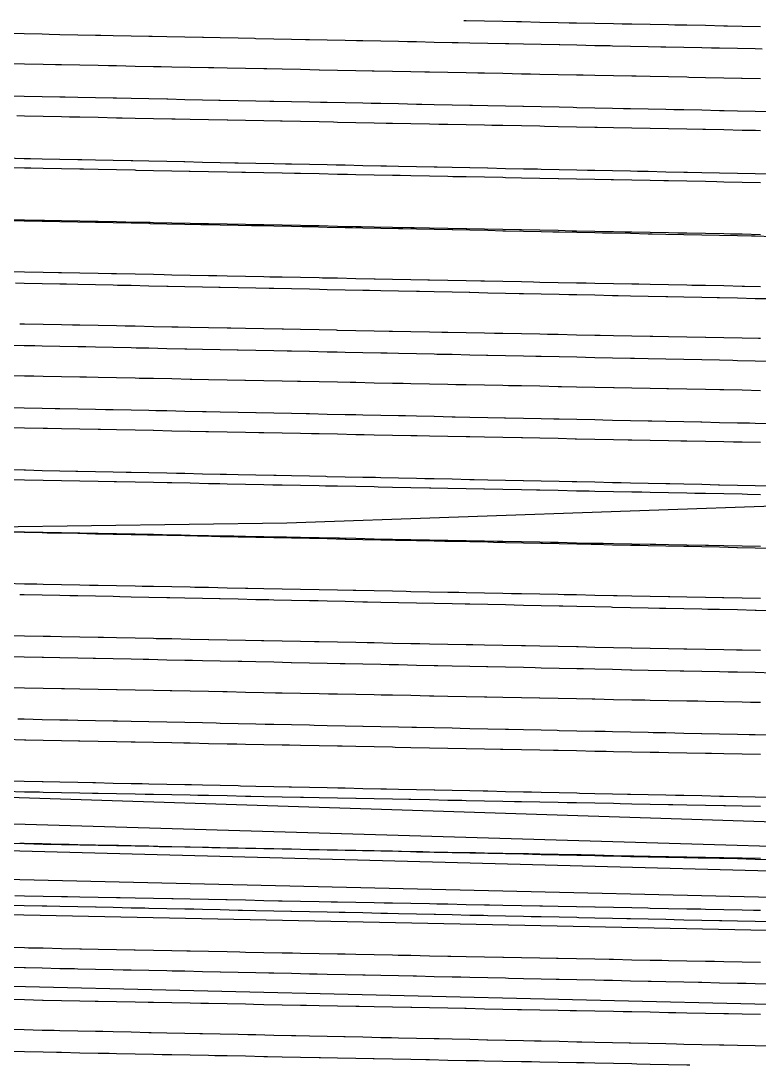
# Model space of a CAD drawing. Header units: metres. Extents: x 0 to 7092, y 40 to 458.
# Drawn here: x 4178.3 to 4265.3, y 40 to 163 of the extents above; entities that cross this region are included whole.
import ezdxf

# ---------------------------------------------------------------- set-up
doc = ezdxf.new("R2010")
doc.units = ezdxf.units.M

msp = doc.modelspace()

# ---------------------------------------------------------------- linework, layer by layer
at = {"color": 1}
msp.add_lwpolyline([(4067.39, 106.82), (4140.58, 102.92), (4140.58, 102.92), (4140.58, 102.92), (4140.58, 102.92), (4140.58, 102.92), (4140.58, 102.92), (4140.58, 102.92), (4140.58, 102.92), (4140.58, 102.92), (4209.67, 103.89), (4209.67, 103.89), (4209.67, 103.89), (4209.67, 103.89), (4209.67, 103.89), (4270.36, 105.98)], dxfattribs=at)
at = {"layer": 'Contour_Level_10'}
for points in [[(4266.96, 122.88), (4264.86, 122.93), (4262.76, 122.97), (4262.24, 122.98), (4260.66, 123.02), (4258.56, 123.06), (4256.46, 123.11), (4256.45, 123.11), (4254.35, 123.15), (4252.25, 123.2), (4250.66, 123.23), (4250.15, 123.24), (4248.05, 123.29), (4245.95, 123.33), (4244.85, 123.35), (4243.85, 123.38), (4241.75, 123.42), (4239.65, 123.46), (4239.03, 123.48), (4237.55, 123.51), (4235.44, 123.55), (4233.34, 123.6), (4233.2, 123.6), (4231.24, 123.64), (4229.14, 123.69), (4227.36, 123.72), (4227.04, 123.73), (4224.94, 123.77), (4222.84, 123.82), (4221.49, 123.85), (4220.74, 123.86), (4218.64, 123.91), (4216.53, 123.95), (4215.62, 123.97), (4214.43, 123.99), (4212.33, 124.04), (4210.23, 124.08), (4209.72, 124.09), (4208.13, 124.13), (4206.03, 124.17), (4203.93, 124.21), (4203.81, 124.22), (4201.83, 124.26), (4199.73, 124.3), (4197.88, 124.34), (4197.63, 124.34), (4195.52, 124.39), (4193.42, 124.43), (4191.93, 124.46), (4191.32, 124.48), (4189.22, 124.52), (4187.12, 124.56), (4185.97, 124.59), (4185.02, 124.61), (4182.92, 124.65), (4180.82, 124.69), (4179.98, 124.71), (4178.72, 124.73), (4176.61, 124.78)], [(4265.49, 113.32), (4263.33, 113.36), (4262.32, 113.38), (4261.16, 113.4), (4258.99, 113.45), (4256.82, 113.49), (4256.1, 113.5), (4254.65, 113.53), (4252.49, 113.58), (4250.32, 113.62), (4249.88, 113.63), (4248.15, 113.66), (4245.98, 113.7), (4243.81, 113.75), (4243.66, 113.75), (4241.65, 113.79), (4239.48, 113.83), (4237.44, 113.87), (4237.31, 113.88), (4235.14, 113.92), (4232.97, 113.96), (4231.23, 114), (4230.8, 114.01), (4228.64, 114.05), (4226.47, 114.09), (4225.01, 114.12), (4224.3, 114.13), (4222.13, 114.18), (4219.96, 114.22), (4218.79, 114.24), (4217.8, 114.26), (4215.63, 114.31), (4213.46, 114.35), (4212.57, 114.37), (4211.29, 114.39), (4209.12, 114.43), (4206.96, 114.48), (4206.35, 114.49), (4204.79, 114.52), (4202.62, 114.56), (4200.45, 114.61), (4200.14, 114.61), (4198.28, 114.65), (4196.12, 114.69), (4193.95, 114.74), (4193.92, 114.74), (4191.78, 114.78), (4189.61, 114.82), (4187.7, 114.86), (4187.44, 114.86), (4185.28, 114.91), (4183.11, 114.95), (4181.48, 114.98), (4180.94, 114.99), (4178.77, 115.04), (4176.6, 115.08)]]:
    msp.add_lwpolyline(points, dxfattribs=at)
at = {"layer": 'Contour_Level_11'}
for points in [[(4266.96, 115.54), (4264.86, 115.58), (4264.2, 115.6), (4262.76, 115.63), (4260.66, 115.67), (4258.56, 115.72), (4258.45, 115.72), (4256.46, 115.76), (4254.35, 115.81), (4252.68, 115.84), (4252.25, 115.85), (4250.15, 115.9), (4248.05, 115.94), (4246.91, 115.97), (4245.95, 115.99), (4243.85, 116.03), (4241.75, 116.08), (4241.12, 116.09), (4239.65, 116.12), (4237.55, 116.17), (4235.44, 116.21), (4235.31, 116.21), (4233.34, 116.25), (4231.24, 116.3), (4229.5, 116.34), (4229.14, 116.34), (4227.04, 116.39), (4224.94, 116.43), (4223.67, 116.46), (4222.84, 116.48), (4220.74, 116.52), (4218.64, 116.57), (4217.82, 116.58), (4216.53, 116.61), (4214.43, 116.65), (4212.33, 116.7), (4211.95, 116.71), (4210.23, 116.74), (4208.13, 116.79), (4206.07, 116.83), (4206.03, 116.83), (4203.93, 116.87), (4201.83, 116.92), (4200.17, 116.95), (4199.73, 116.96), (4197.63, 117), (4195.52, 117.05), (4194.25, 117.08), (4193.42, 117.09), (4191.32, 117.14), (4189.22, 117.18), (4188.31, 117.2), (4187.12, 117.22), (4185.02, 117.27), (4182.92, 117.31), (4182.35, 117.32), (4180.82, 117.35), (4178.72, 117.4), (4176.61, 117.44)], [(4265.49, 107.19), (4263.96, 107.23), (4263.33, 107.24), (4261.16, 107.28), (4258.99, 107.32), (4257.74, 107.35), (4256.82, 107.37), (4254.65, 107.41), (4252.49, 107.45), (4251.52, 107.47), (4250.32, 107.5), (4248.15, 107.54), (4245.98, 107.58), (4245.3, 107.59), (4243.81, 107.62), (4241.65, 107.67), (4239.48, 107.71), (4239.09, 107.72), (4237.31, 107.75), (4235.14, 107.8), (4232.97, 107.84), (4232.87, 107.84), (4230.8, 107.88), (4228.64, 107.92), (4226.65, 107.96), (4226.47, 107.97), (4224.3, 108.01), (4222.13, 108.05), (4220.43, 108.09), (4219.96, 108.1), (4217.8, 108.14), (4215.63, 108.18), (4214.21, 108.21), (4213.46, 108.23), (4211.29, 108.27), (4209.12, 108.31), (4208, 108.33), (4206.96, 108.35), (4204.79, 108.4), (4202.62, 108.44), (4201.78, 108.46), (4200.45, 108.48), (4198.28, 108.53), (4196.12, 108.57), (4195.56, 108.58), (4193.95, 108.61), (4191.78, 108.65), (4189.61, 108.7), (4189.34, 108.7), (4187.44, 108.74), (4185.28, 108.78), (4183.12, 108.83), (4183.11, 108.83), (4180.94, 108.87), (4178.77, 108.91), (4176.9, 108.95)]]:
    msp.add_lwpolyline(points, dxfattribs=at)
at = {"layer": 'Contour_Level_12'}
for points in [[(4266.26, 108.21), (4264.86, 108.24), (4262.76, 108.29), (4260.66, 108.33), (4260.53, 108.33), (4258.56, 108.38), (4256.46, 108.42), (4254.8, 108.46), (4254.35, 108.47), (4252.25, 108.51), (4250.15, 108.56), (4249.05, 108.58), (4248.05, 108.6), (4245.95, 108.65), (4243.85, 108.69), (4243.29, 108.7), (4241.75, 108.74), (4239.65, 108.78), (4237.55, 108.83), (4237.51, 108.83), (4235.44, 108.87), (4233.34, 108.91), (4231.73, 108.95), (4231.24, 108.96), (4229.14, 109), (4227.04, 109.05), (4225.92, 109.07), (4224.94, 109.09), (4222.84, 109.14), (4220.74, 109.18), (4220.11, 109.2), (4218.64, 109.23), (4216.53, 109.27), (4214.43, 109.31), (4214.27, 109.32), (4212.33, 109.36), (4210.23, 109.4), (4208.42, 109.44), (4208.13, 109.45), (4206.03, 109.49), (4203.93, 109.54), (4202.55, 109.56), (4201.83, 109.58), (4199.73, 109.62), (4197.63, 109.67), (4196.65, 109.69), (4195.52, 109.71), (4193.42, 109.76), (4191.32, 109.8), (4190.74, 109.81), (4189.22, 109.84), (4187.12, 109.89), (4185.02, 109.93), (4184.81, 109.93), (4182.92, 109.97), (4180.82, 110.02), (4178.86, 110.06), (4178.72, 110.06), (4176.61, 110.1)], [(4265.49, 101.07), (4263.33, 101.11), (4261.16, 101.16), (4259.38, 101.19), (4258.99, 101.2), (4256.82, 101.24), (4254.65, 101.29), (4253.17, 101.32), (4252.49, 101.33), (4250.32, 101.37), (4248.15, 101.41), (4246.95, 101.44), (4245.98, 101.46), (4243.81, 101.5), (4241.65, 101.54), (4240.73, 101.56), (4239.48, 101.59), (4237.31, 101.63), (4235.14, 101.67), (4234.51, 101.68), (4232.97, 101.72), (4230.8, 101.76), (4228.64, 101.8), (4228.29, 101.81), (4226.47, 101.84), (4224.3, 101.89), (4222.13, 101.93), (4222.07, 101.93), (4219.96, 101.97), (4217.8, 102.02), (4215.86, 102.05), (4215.63, 102.06), (4213.46, 102.1), (4211.29, 102.14), (4209.64, 102.18), (4209.12, 102.19), (4206.96, 102.23), (4204.79, 102.27), (4203.42, 102.3), (4202.62, 102.32), (4200.45, 102.36), (4198.28, 102.4), (4197.2, 102.42), (4196.12, 102.44), (4193.95, 102.49), (4191.78, 102.53), (4190.98, 102.55), (4189.61, 102.57), (4187.44, 102.62), (4185.28, 102.66), (4184.76, 102.67), (4183.11, 102.7), (4180.94, 102.75), (4178.77, 102.79), (4178.55, 102.79), (4176.6, 102.83)]]:
    msp.add_lwpolyline(points, dxfattribs=at)
at = {"layer": 'Contour_Level_13'}
for points in [[(4266.96, 100.85), (4264.86, 100.9), (4262.76, 100.94), (4262.71, 100.95), (4260.66, 100.99), (4258.56, 101.04), (4257, 101.07), (4256.46, 101.08), (4254.35, 101.13), (4252.25, 101.17), (4251.28, 101.19), (4250.15, 101.22), (4248.05, 101.26), (4245.95, 101.31), (4245.55, 101.32), (4243.85, 101.35), (4241.75, 101.4), (4239.8, 101.44), (4239.65, 101.44), (4237.55, 101.49), (4235.44, 101.53), (4234.04, 101.56), (4233.34, 101.58), (4231.24, 101.62), (4229.14, 101.67), (4228.27, 101.68), (4227.04, 101.71), (4224.94, 101.76), (4222.84, 101.8), (4222.48, 101.81), (4220.74, 101.84), (4218.64, 101.89), (4216.67, 101.93), (4216.53, 101.93), (4214.43, 101.98), (4212.33, 102.02), (4210.85, 102.05), (4210.23, 102.07), (4208.13, 102.11), (4206.03, 102.16), (4205.01, 102.18), (4203.93, 102.2), (4201.83, 102.24), (4199.73, 102.29), (4199.15, 102.3), (4197.63, 102.33), (4195.52, 102.38), (4193.42, 102.42), (4193.26, 102.42), (4191.32, 102.46), (4189.22, 102.51), (4187.36, 102.55), (4187.12, 102.55), (4185.02, 102.6), (4182.92, 102.64), (4181.44, 102.67), (4180.82, 102.68), (4178.72, 102.73), (4176.61, 102.77)], [(4265.49, 94.95), (4263.33, 94.99), (4261.16, 95.03), (4261.03, 95.04), (4258.99, 95.08), (4256.82, 95.12), (4254.81, 95.16), (4254.65, 95.16), (4252.49, 95.21), (4250.32, 95.25), (4248.59, 95.28), (4248.15, 95.29), (4245.98, 95.33), (4243.81, 95.38), (4242.37, 95.41), (4241.65, 95.42), (4239.48, 95.46), (4237.31, 95.51), (4236.15, 95.53), (4235.14, 95.55), (4232.97, 95.59), (4230.8, 95.63), (4229.93, 95.65), (4228.64, 95.68), (4226.47, 95.72), (4224.3, 95.76), (4223.72, 95.77), (4222.13, 95.81), (4219.96, 95.85), (4217.8, 95.89), (4217.5, 95.9), (4215.63, 95.93), (4213.46, 95.98), (4211.29, 96.02), (4211.28, 96.02), (4209.12, 96.06), (4206.96, 96.11), (4205.06, 96.14), (4204.79, 96.15), (4202.62, 96.19), (4200.45, 96.24), (4198.84, 96.27), (4198.28, 96.28), (4196.12, 96.32), (4193.95, 96.36), (4192.62, 96.39), (4191.78, 96.41), (4189.61, 96.45), (4187.44, 96.49), (4186.41, 96.51), (4185.28, 96.54), (4183.11, 96.58), (4180.94, 96.62), (4180.19, 96.64), (4178.77, 96.66), (4176.6, 96.71)]]:
    msp.add_lwpolyline(points, dxfattribs=at)
at = {"layer": 'Contour_Level_14'}
for points in [[(4266.96, 93.52), (4264.99, 93.56), (4264.86, 93.56), (4262.76, 93.61), (4260.66, 93.65), (4259.3, 93.68), (4258.56, 93.7), (4256.46, 93.74), (4254.35, 93.79), (4253.6, 93.8), (4252.25, 93.83), (4250.15, 93.88), (4248.05, 93.92), (4247.9, 93.93), (4245.95, 93.97), (4243.85, 94.02), (4242.18, 94.05), (4241.75, 94.06), (4239.65, 94.11), (4237.55, 94.15), (4236.44, 94.17), (4235.44, 94.2), (4233.34, 94.24), (4231.24, 94.29), (4230.7, 94.3), (4229.14, 94.33), (4227.04, 94.38), (4224.94, 94.42), (4224.94, 94.42), (4222.84, 94.47), (4220.74, 94.51), (4219.16, 94.54), (4218.64, 94.55), (4216.53, 94.6), (4214.43, 94.64), (4213.37, 94.67), (4212.33, 94.69), (4210.23, 94.73), (4208.13, 94.78), (4207.55, 94.79), (4206.03, 94.82), (4203.93, 94.87), (4201.83, 94.91), (4201.72, 94.91), (4199.73, 94.95), (4197.63, 95), (4195.87, 95.04), (4195.52, 95.04), (4193.42, 95.09), (4191.32, 95.13), (4190, 95.16), (4189.22, 95.18), (4187.12, 95.22), (4185.02, 95.26), (4184.11, 95.28), (4182.92, 95.31), (4180.82, 95.35), (4178.72, 95.39), (4178.19, 95.41)], [(4265.49, 88.82), (4263.33, 88.87), (4262.67, 88.88), (4261.16, 88.91), (4258.99, 88.95), (4256.82, 89), (4256.45, 89), (4254.65, 89.04), (4252.49, 89.08), (4250.32, 89.12), (4250.23, 89.13), (4248.15, 89.17), (4245.98, 89.21), (4244.01, 89.25), (4243.81, 89.25), (4241.65, 89.3), (4239.48, 89.34), (4237.79, 89.37), (4237.31, 89.38), (4235.14, 89.42), (4232.97, 89.47), (4231.58, 89.5), (4230.8, 89.51), (4228.64, 89.55), (4226.47, 89.6), (4225.36, 89.62), (4224.3, 89.64), (4222.13, 89.68), (4219.96, 89.73), (4219.14, 89.74), (4217.8, 89.77), (4215.63, 89.81), (4213.46, 89.85), (4212.92, 89.86), (4211.29, 89.9), (4209.12, 89.94), (4206.96, 89.98), (4206.7, 89.99), (4204.79, 90.03), (4202.62, 90.07), (4200.48, 90.11), (4200.45, 90.11), (4198.28, 90.15), (4196.12, 90.2), (4194.27, 90.23), (4193.95, 90.24), (4191.78, 90.28), (4189.61, 90.33), (4188.05, 90.36), (4187.44, 90.37), (4185.28, 90.41), (4183.11, 90.46), (4181.83, 90.48), (4180.94, 90.5), (4178.77, 90.54), (4176.6, 90.58)]]:
    msp.add_lwpolyline(points, dxfattribs=at)
at = {"layer": 'Contour_Level_15'}
for points in [[(4266.96, 86.18), (4264.86, 86.23), (4262.76, 86.27), (4261.69, 86.29), (4260.66, 86.32), (4258.56, 86.36), (4256.46, 86.41), (4256.02, 86.42), (4254.35, 86.45), (4252.25, 86.5), (4250.33, 86.54), (4250.15, 86.54), (4248.05, 86.59), (4245.95, 86.64), (4244.64, 86.66), (4243.85, 86.68), (4241.75, 86.73), (4239.65, 86.77), (4238.93, 86.79), (4237.55, 86.82), (4235.44, 86.86), (4233.34, 86.91), (4233.21, 86.91), (4231.24, 86.95), (4229.14, 87), (4227.48, 87.03), (4227.04, 87.04), (4224.94, 87.09), (4222.84, 87.13), (4221.73, 87.16), (4220.74, 87.18), (4218.64, 87.22), (4216.53, 87.27), (4215.97, 87.28), (4214.43, 87.31), (4212.33, 87.36), (4210.23, 87.4), (4210.18, 87.4), (4208.13, 87.45), (4206.03, 87.49), (4204.38, 87.53), (4203.93, 87.54), (4201.83, 87.58), (4199.73, 87.62), (4198.56, 87.65), (4197.63, 87.67), (4195.52, 87.71), (4193.42, 87.76), (4192.72, 87.77), (4191.32, 87.8), (4189.22, 87.85), (4187.12, 87.89), (4186.86, 87.89), (4185.02, 87.93), (4182.92, 87.98), (4180.98, 88.02), (4180.82, 88.02), (4178.72, 88.07), (4176.61, 88.11)], [(4265.49, 82.7), (4264.31, 82.72), (4263.33, 82.74), (4261.16, 82.79), (4258.99, 82.83), (4258.09, 82.85), (4256.82, 82.87), (4254.65, 82.91), (4252.49, 82.96), (4251.87, 82.97), (4250.32, 83), (4248.15, 83.04), (4245.98, 83.09), (4245.65, 83.09), (4243.81, 83.13), (4241.65, 83.17), (4239.48, 83.22), (4239.44, 83.22), (4237.31, 83.26), (4235.14, 83.3), (4233.22, 83.34), (4232.97, 83.34), (4230.8, 83.39), (4228.64, 83.43), (4227, 83.46), (4226.47, 83.47), (4224.3, 83.52), (4222.13, 83.56), (4220.78, 83.59), (4219.96, 83.6), (4217.8, 83.64), (4215.63, 83.69), (4214.56, 83.71), (4213.46, 83.73), (4211.29, 83.77), (4209.12, 83.82), (4208.34, 83.83), (4206.96, 83.86), (4204.79, 83.9), (4202.62, 83.95), (4202.13, 83.95), (4200.45, 83.99), (4198.28, 84.03), (4196.12, 84.07), (4195.91, 84.08), (4193.95, 84.12), (4191.78, 84.16), (4189.69, 84.2), (4189.61, 84.2), (4187.44, 84.25), (4185.28, 84.29), (4183.47, 84.32), (4183.11, 84.33), (4180.94, 84.37), (4178.77, 84.42), (4177.25, 84.45)]]:
    msp.add_lwpolyline(points, dxfattribs=at)
at = {"layer": 'Contour_Level_16'}
for points in [[(4266.96, 78.85), (4264.86, 78.89), (4264.17, 78.91), (4262.76, 78.94), (4260.66, 78.98), (4258.56, 79.03), (4258.52, 79.03), (4256.46, 79.07), (4254.35, 79.12), (4252.86, 79.15), (4252.25, 79.17), (4250.15, 79.21), (4248.05, 79.26), (4247.19, 79.28), (4245.95, 79.3), (4243.85, 79.35), (4241.75, 79.39), (4241.51, 79.4), (4239.65, 79.44), (4237.55, 79.49), (4235.81, 79.52), (4235.44, 79.53), (4233.34, 79.58), (4231.24, 79.62), (4230.11, 79.65), (4229.14, 79.67), (4227.04, 79.71), (4224.94, 79.76), (4224.39, 79.77), (4222.84, 79.8), (4220.74, 79.85), (4218.65, 79.89), (4218.64, 79.89), (4216.53, 79.94), (4214.43, 79.98), (4212.9, 80.02), (4212.33, 80.03), (4210.23, 80.07), (4208.13, 80.12), (4207.13, 80.14), (4206.03, 80.16), (4203.93, 80.21), (4201.83, 80.25), (4201.34, 80.26), (4199.73, 80.3), (4197.63, 80.34), (4195.53, 80.38), (4195.52, 80.38), (4193.42, 80.43), (4191.32, 80.47), (4189.7, 80.51), (4189.22, 80.52), (4187.12, 80.56), (4185.02, 80.61), (4183.85, 80.63), (4182.92, 80.65), (4180.82, 80.69), (4178.72, 80.74), (4177.98, 80.75)], [(4265.49, 76.58), (4263.33, 76.62), (4261.16, 76.66), (4259.73, 76.69), (4258.99, 76.71), (4256.82, 76.75), (4254.65, 76.79), (4253.51, 76.81), (4252.49, 76.83), (4250.32, 76.88), (4248.15, 76.92), (4247.3, 76.94), (4245.98, 76.96), (4243.81, 77.01), (4241.65, 77.05), (4241.08, 77.06), (4239.48, 77.09), (4237.31, 77.13), (4235.14, 77.18), (4234.86, 77.18), (4232.97, 77.22), (4230.8, 77.26), (4228.64, 77.31), (4228.64, 77.31), (4226.47, 77.35), (4224.3, 77.39), (4222.42, 77.43), (4222.13, 77.44), (4219.96, 77.48), (4217.8, 77.52), (4216.2, 77.55), (4215.63, 77.56), (4213.46, 77.61), (4211.29, 77.65), (4209.99, 77.68), (4209.12, 77.69), (4206.96, 77.74), (4204.79, 77.78), (4203.77, 77.8), (4202.62, 77.82), (4200.45, 77.86), (4198.28, 77.91), (4197.55, 77.92), (4196.12, 77.95), (4193.95, 77.99), (4191.78, 78.04), (4191.33, 78.05), (4189.61, 78.08), (4187.44, 78.12), (4185.28, 78.16), (4185.11, 78.17), (4183.11, 78.21), (4180.94, 78.25), (4178.9, 78.29), (4178.77, 78.29), (4176.6, 78.34)]]:
    msp.add_lwpolyline(points, dxfattribs=at)
at = {"layer": 'Contour_Level_17'}
for points in [[(4266.75, 71.52), (4264.86, 71.56), (4262.76, 71.61), (4261.11, 71.64), (4260.66, 71.65), (4258.56, 71.7), (4256.46, 71.74), (4255.47, 71.77), (4254.35, 71.79), (4252.25, 71.84), (4250.15, 71.88), (4249.82, 71.89), (4248.05, 71.93), (4245.95, 71.97), (4244.16, 72.01), (4243.85, 72.02), (4241.75, 72.06), (4239.65, 72.11), (4238.5, 72.14), (4237.55, 72.16), (4235.44, 72.2), (4233.34, 72.25), (4232.82, 72.26), (4231.24, 72.29), (4229.14, 72.34), (4227.12, 72.38), (4227.04, 72.38), (4224.94, 72.43), (4222.84, 72.47), (4221.42, 72.5), (4220.74, 72.52), (4218.64, 72.56), (4216.53, 72.61), (4215.69, 72.63), (4214.43, 72.65), (4212.33, 72.7), (4210.23, 72.74), (4209.95, 72.75), (4208.13, 72.79), (4206.03, 72.83), (4204.2, 72.87), (4203.93, 72.88), (4201.83, 72.92), (4199.73, 72.97), (4198.42, 73), (4197.63, 73.01), (4195.52, 73.06), (4193.42, 73.1), (4192.62, 73.12), (4191.32, 73.15), (4189.22, 73.19), (4187.12, 73.24), (4186.8, 73.24), (4185.02, 73.28), (4182.92, 73.33), (4180.97, 73.37), (4180.82, 73.37), (4178.72, 73.41), (4176.61, 73.46)], [(4265.49, 70.45), (4263.33, 70.5), (4261.37, 70.53), (4261.16, 70.54), (4258.99, 70.58), (4256.82, 70.62), (4255.16, 70.66), (4254.65, 70.67), (4252.49, 70.71), (4250.32, 70.75), (4248.94, 70.78), (4248.15, 70.8), (4245.98, 70.84), (4243.81, 70.88), (4242.72, 70.9), (4241.65, 70.93), (4239.48, 70.97), (4237.31, 71.01), (4236.5, 71.03), (4235.14, 71.05), (4232.97, 71.1), (4230.8, 71.14), (4230.28, 71.15), (4228.64, 71.18), (4226.47, 71.23), (4224.3, 71.27), (4224.06, 71.27), (4222.13, 71.31), (4219.96, 71.35), (4217.85, 71.4), (4217.8, 71.4), (4215.63, 71.44), (4213.46, 71.48), (4211.63, 71.52), (4211.29, 71.53), (4209.12, 71.57), (4206.96, 71.61), (4205.41, 71.64), (4204.79, 71.65), (4202.62, 71.7), (4200.45, 71.74), (4199.19, 71.77), (4198.28, 71.78), (4196.12, 71.83), (4193.95, 71.87), (4192.97, 71.89), (4191.78, 71.91), (4189.61, 71.96), (4187.44, 72), (4186.76, 72.01), (4185.28, 72.04), (4183.11, 72.08), (4180.94, 72.13), (4180.54, 72.14), (4178.77, 72.17), (4176.6, 72.21)]]:
    msp.add_lwpolyline(points, dxfattribs=at)
at = {"layer": 'Contour_Level_18'}
for points in [[(4265.49, 64.33), (4263.33, 64.37), (4263.02, 64.38), (4261.16, 64.42), (4258.99, 64.46), (4256.82, 64.5), (4256.8, 64.5), (4254.65, 64.54), (4252.49, 64.59), (4250.58, 64.62), (4250.32, 64.63), (4248.15, 64.67), (4245.98, 64.72), (4244.36, 64.75), (4243.81, 64.76), (4241.65, 64.8), (4239.48, 64.84), (4238.14, 64.87), (4237.31, 64.89), (4235.14, 64.93), (4232.97, 64.97), (4231.92, 64.99), (4230.8, 65.02), (4228.64, 65.06), (4226.47, 65.1), (4225.71, 65.12), (4224.3, 65.14), (4222.13, 65.19), (4219.96, 65.23), (4219.49, 65.24), (4217.8, 65.27), (4215.63, 65.32), (4213.46, 65.36), (4213.27, 65.36), (4211.29, 65.4), (4209.12, 65.45), (4207.05, 65.49), (4206.96, 65.49), (4204.79, 65.53), (4202.62, 65.57), (4200.83, 65.61), (4200.45, 65.62), (4198.28, 65.66), (4196.12, 65.7), (4194.62, 65.73), (4193.95, 65.75), (4191.78, 65.79), (4189.61, 65.83), (4188.4, 65.86), (4187.44, 65.87), (4185.28, 65.92), (4183.11, 65.96), (4182.18, 65.98), (4180.94, 66), (4178.77, 66.05), (4176.6, 66.09)], [(4266.96, 64.19), (4264.86, 64.23), (4263.79, 64.26), (4262.76, 64.28), (4260.66, 64.32), (4258.56, 64.37), (4258.16, 64.38), (4256.46, 64.42), (4254.35, 64.46), (4252.54, 64.5), (4252.25, 64.51), (4250.15, 64.55), (4248.05, 64.6), (4246.9, 64.62), (4245.95, 64.65), (4243.85, 64.69), (4241.75, 64.74), (4241.26, 64.75), (4239.65, 64.78), (4237.55, 64.83), (4235.61, 64.87), (4235.44, 64.87), (4233.34, 64.92), (4231.24, 64.97), (4229.94, 64.99), (4229.14, 65.01), (4227.04, 65.06), (4224.94, 65.1), (4224.26, 65.12), (4222.84, 65.15), (4220.74, 65.19), (4218.64, 65.24), (4218.57, 65.24), (4216.53, 65.28), (4214.43, 65.33), (4212.86, 65.36), (4212.33, 65.37), (4210.23, 65.42), (4208.13, 65.47), (4207.13, 65.49), (4206.03, 65.51), (4203.93, 65.56), (4201.83, 65.6), (4201.39, 65.61), (4199.73, 65.65), (4197.63, 65.69), (4195.62, 65.73), (4195.52, 65.73), (4193.42, 65.78), (4191.32, 65.82), (4189.84, 65.86), (4189.22, 65.87), (4187.12, 65.91), (4185.02, 65.96), (4184.03, 65.98), (4182.92, 66), (4180.82, 66.05), (4178.72, 66.09), (4178.21, 66.1)]]:
    msp.add_lwpolyline(points, dxfattribs=at)
at = {"layer": 'Contour_Level_19'}
for points in [[(3386.6, 97), (5157.42, 40)], [(4265.49, 58.21), (4264.66, 58.22), (4263.33, 58.25), (4261.16, 58.29), (4258.99, 58.33), (4258.44, 58.35), (4256.82, 58.38), (4254.65, 58.42), (4252.49, 58.46), (4252.22, 58.47), (4250.32, 58.51), (4248.15, 58.55), (4246, 58.59), (4245.98, 58.59), (4243.81, 58.63), (4241.65, 58.68), (4239.79, 58.71), (4239.48, 58.72), (4237.31, 58.76), (4235.14, 58.81), (4233.57, 58.84), (4232.97, 58.85), (4230.8, 58.89), (4228.64, 58.94), (4227.35, 58.96), (4226.47, 58.98), (4224.3, 59.02), (4222.13, 59.06), (4221.13, 59.08), (4219.96, 59.11), (4217.8, 59.15), (4215.63, 59.19), (4214.91, 59.21), (4213.46, 59.24), (4211.29, 59.28), (4209.12, 59.32), (4208.69, 59.33), (4206.96, 59.36), (4204.79, 59.41), (4202.62, 59.45), (4202.48, 59.45), (4200.45, 59.49), (4198.28, 59.54), (4196.26, 59.58), (4196.12, 59.58), (4193.95, 59.62), (4191.78, 59.67), (4190.04, 59.7), (4189.61, 59.71), (4187.44, 59.75), (4185.28, 59.79), (4183.82, 59.82), (4183.11, 59.84), (4180.94, 59.88), (4178.77, 59.92), (4177.6, 59.95)], [(4266.54, 56.87), (4264.86, 56.9), (4262.76, 56.95), (4260.94, 56.99), (4260.66, 57), (4258.56, 57.04), (4256.46, 57.09), (4255.33, 57.11), (4254.35, 57.14), (4252.25, 57.18), (4250.15, 57.23), (4249.72, 57.24), (4248.05, 57.27), (4245.95, 57.32), (4244.1, 57.36), (4243.85, 57.37), (4241.75, 57.41), (4239.65, 57.46), (4238.47, 57.48), (4237.55, 57.5), (4235.44, 57.55), (4233.34, 57.6), (4232.83, 57.61), (4231.24, 57.64), (4229.14, 57.69), (4227.18, 57.73), (4227.04, 57.73), (4224.94, 57.78), (4222.84, 57.82), (4221.52, 57.85), (4220.74, 57.87), (4218.64, 57.92), (4216.53, 57.96), (4215.84, 57.98), (4214.43, 58.01), (4212.33, 58.05), (4210.23, 58.1), (4210.14, 58.1), (4208.13, 58.14), (4206.03, 58.19), (4204.43, 58.22), (4203.93, 58.23), (4201.83, 58.28), (4199.73, 58.32), (4198.7, 58.35), (4197.63, 58.37), (4195.52, 58.41), (4193.42, 58.46), (4192.95, 58.47), (4191.32, 58.5), (4189.22, 58.55), (4187.18, 58.59), (4187.12, 58.59), (4185.02, 58.64), (4182.92, 58.68), (4181.39, 58.71), (4180.82, 58.73), (4178.72, 58.77), (4176.61, 58.82)]]:
    msp.add_lwpolyline(points, dxfattribs=at)
at = {"layer": 'Contour_Level_2'}
msp.add_lwpolyline([(4265.49, 162.31), (4263.33, 162.35), (4261.62, 162.38), (4261.16, 162.39), (4258.99, 162.44), (4256.82, 162.48), (4255.4, 162.51), (4254.65, 162.52), (4252.49, 162.57), (4250.32, 162.61), (4249.18, 162.63), (4248.15, 162.65), (4245.98, 162.69), (4243.81, 162.74), (4242.96, 162.75), (4241.65, 162.78), (4239.48, 162.82), (4237.31, 162.87), (4236.75, 162.88), (4235.14, 162.91), (4232.97, 162.95), (4230.8, 162.99), (4230.53, 163)], dxfattribs=at)
at = {"layer": 'Contour_Level_20'}
for points in [[(3386.6, 91.76), (5141.49, 40)], [(4265.49, 52.08), (4263.33, 52.12), (4261.16, 52.17), (4260.08, 52.19), (4258.99, 52.21), (4256.82, 52.25), (4254.65, 52.3), (4253.86, 52.31), (4252.49, 52.34), (4250.32, 52.38), (4248.15, 52.43), (4247.65, 52.44), (4245.98, 52.47), (4243.81, 52.51), (4241.65, 52.55), (4241.43, 52.56), (4239.48, 52.6), (4237.31, 52.64), (4235.21, 52.68), (4235.14, 52.68), (4232.97, 52.73), (4230.8, 52.77), (4228.99, 52.8), (4228.64, 52.81), (4226.47, 52.85), (4224.3, 52.9), (4222.77, 52.93), (4222.13, 52.94), (4219.96, 52.98), (4217.8, 53.03), (4216.55, 53.05), (4215.63, 53.07), (4213.46, 53.11), (4211.29, 53.16), (4210.34, 53.17), (4209.12, 53.2), (4206.96, 53.24), (4204.79, 53.28), (4204.12, 53.3), (4202.62, 53.33), (4200.45, 53.37), (4198.28, 53.41), (4197.9, 53.42), (4196.12, 53.46), (4193.95, 53.5), (4191.78, 53.54), (4191.68, 53.54), (4189.61, 53.58), (4187.44, 53.63), (4185.46, 53.67), (4185.28, 53.67), (4183.11, 53.71), (4180.94, 53.76), (4179.24, 53.79), (4178.77, 53.8), (4176.6, 53.84)], [(4266.96, 49.53), (4264.86, 49.58), (4263.79, 49.6), (4262.76, 49.63), (4260.66, 49.67), (4258.56, 49.72), (4258.2, 49.73), (4256.46, 49.77), (4254.35, 49.81), (4252.61, 49.85), (4252.25, 49.86), (4250.15, 49.9), (4248.05, 49.95), (4247.02, 49.97), (4245.95, 50), (4243.85, 50.04), (4241.75, 50.09), (4241.41, 50.1), (4239.65, 50.13), (4237.55, 50.18), (4235.8, 50.22), (4235.44, 50.23), (4233.34, 50.27), (4231.24, 50.32), (4230.18, 50.34), (4229.14, 50.37), (4227.04, 50.41), (4224.94, 50.46), (4224.54, 50.47), (4222.84, 50.5), (4220.74, 50.55), (4218.89, 50.59), (4218.64, 50.59), (4216.53, 50.64), (4214.43, 50.69), (4213.23, 50.71), (4212.33, 50.73), (4210.23, 50.78), (4208.13, 50.82), (4207.55, 50.83), (4206.03, 50.87), (4203.93, 50.91), (4201.85, 50.96), (4201.83, 50.96), (4199.73, 51), (4197.63, 51.05), (4196.14, 51.08), (4195.52, 51.09), (4193.42, 51.14), (4191.32, 51.18), (4190.4, 51.2), (4189.22, 51.23), (4187.12, 51.27), (4185.02, 51.32), (4184.65, 51.33), (4182.92, 51.36), (4180.82, 51.41), (4178.88, 51.45), (4178.72, 51.45), (4176.61, 51.5)]]:
    msp.add_lwpolyline(points, dxfattribs=at)
at = {"layer": 'Contour_Level_21'}
for points in [[(2418.3, 91.48), (4565.81, 40)], [(3386.6, 86.31), (5126, 40)], [(4265.49, 45.96), (4263.33, 46), (4261.72, 46.03), (4261.16, 46.04), (4258.99, 46.09), (4256.82, 46.13), (4255.51, 46.16), (4254.65, 46.17), (4252.49, 46.22), (4250.32, 46.26), (4249.29, 46.28), (4248.15, 46.3), (4245.98, 46.34), (4243.81, 46.39), (4243.07, 46.4), (4241.65, 46.43), (4239.48, 46.47), (4237.31, 46.52), (4236.85, 46.53), (4235.14, 46.56), (4232.97, 46.6), (4230.8, 46.65), (4230.63, 46.65), (4228.64, 46.69), (4226.47, 46.73), (4224.41, 46.77), (4224.3, 46.77), (4222.13, 46.82), (4219.96, 46.86), (4218.2, 46.89), (4217.8, 46.9), (4215.63, 46.95), (4213.46, 46.99), (4211.98, 47.02), (4211.29, 47.03), (4209.12, 47.07), (4206.96, 47.12), (4205.76, 47.14), (4204.79, 47.16), (4202.62, 47.2), (4200.45, 47.25), (4199.54, 47.26), (4198.28, 47.29), (4196.12, 47.33), (4193.95, 47.38), (4193.32, 47.39), (4191.78, 47.42), (4189.61, 47.46), (4187.44, 47.5), (4187.1, 47.51), (4185.28, 47.55), (4183.11, 47.59), (4180.94, 47.63), (4180.89, 47.63), (4178.77, 47.68), (4176.6, 47.72)], [(4266.71, 42.22), (4264.86, 42.26), (4262.76, 42.3), (4261.15, 42.34), (4260.66, 42.35), (4258.56, 42.4), (4256.46, 42.44), (4255.58, 42.46), (4254.35, 42.49), (4252.25, 42.54), (4250.15, 42.58), (4250.01, 42.59), (4248.05, 42.63), (4245.95, 42.68), (4244.43, 42.71), (4243.85, 42.72), (4241.75, 42.77), (4239.65, 42.81), (4238.84, 42.83), (4237.55, 42.86), (4235.44, 42.91), (4233.34, 42.95), (4233.25, 42.95), (4231.24, 43), (4229.14, 43.05), (4227.64, 43.08), (4227.04, 43.09), (4224.94, 43.14), (4222.84, 43.18), (4222.02, 43.2), (4220.74, 43.23), (4218.64, 43.28), (4216.53, 43.32), (4216.39, 43.32), (4214.43, 43.37), (4212.33, 43.41), (4210.74, 43.45), (4210.23, 43.46), (4208.13, 43.5), (4206.03, 43.55), (4205.08, 43.57), (4203.93, 43.6), (4201.83, 43.64), (4199.73, 43.69), (4199.4, 43.69), (4197.63, 43.73), (4195.52, 43.78), (4193.7, 43.82), (4193.42, 43.82), (4191.32, 43.87), (4189.22, 43.91), (4187.98, 43.94), (4187.12, 43.96), (4185.02, 44), (4182.92, 44.05), (4182.24, 44.06), (4180.82, 44.09), (4178.72, 44.14), (4176.61, 44.18)]]:
    msp.add_lwpolyline(points, dxfattribs=at)
at = {"layer": 'Contour_Level_22'}
for points in [[(3386.6, 80.45), (5110.37, 40)], [(4257.15, 40), (4256.82, 40.01), (4254.65, 40.05), (4252.49, 40.09), (4250.93, 40.12), (4250.32, 40.14), (4248.15, 40.18), (4245.98, 40.22), (4244.71, 40.25), (4243.81, 40.26), (4241.65, 40.31), (4239.48, 40.35), (4238.49, 40.37), (4237.31, 40.39), (4235.14, 40.44), (4232.97, 40.48), (4232.27, 40.49), (4230.8, 40.52), (4228.64, 40.56), (4226.47, 40.61), (4226.06, 40.62), (4224.3, 40.65), (4222.13, 40.69), (4219.96, 40.74), (4219.84, 40.74), (4217.8, 40.78), (4215.63, 40.82), (4213.62, 40.86), (4213.46, 40.87), (4211.29, 40.91), (4209.12, 40.95), (4207.4, 40.98), (4206.96, 40.99), (4204.79, 41.04), (4202.62, 41.08), (4201.18, 41.11), (4200.45, 41.12), (4198.28, 41.17), (4196.12, 41.21), (4194.96, 41.23), (4193.95, 41.25), (4191.78, 41.29), (4189.61, 41.34), (4188.75, 41.35), (4187.44, 41.38), (4185.28, 41.42), (4183.11, 41.47), (4182.53, 41.48), (4180.94, 41.51), (4178.77, 41.55), (4176.6, 41.59)]]:
    msp.add_lwpolyline(points, dxfattribs=at)
at = {"layer": 'Contour_Level_23'}
msp.add_lwpolyline([(3386.6, 74.05), (5037.4, 40)], dxfattribs=at)
at = {"layer": 'Contour_Level_3'}
msp.add_lwpolyline([(4265.49, 156.18), (4263.33, 156.23), (4263.26, 156.23), (4261.16, 156.27), (4258.99, 156.31), (4257.04, 156.35), (4256.82, 156.36), (4254.65, 156.4), (4252.49, 156.44), (4250.82, 156.47), (4250.32, 156.48), (4248.15, 156.53), (4245.98, 156.57), (4244.61, 156.6), (4243.81, 156.61), (4241.65, 156.66), (4239.48, 156.7), (4238.39, 156.72), (4237.31, 156.74), (4235.14, 156.79), (4232.97, 156.83), (4232.17, 156.84), (4230.8, 156.87), (4228.64, 156.91), (4226.47, 156.96), (4225.95, 156.97), (4224.3, 157), (4222.13, 157.04), (4219.96, 157.09), (4219.73, 157.09), (4217.8, 157.13), (4215.63, 157.17), (4213.52, 157.21), (4213.46, 157.21), (4211.29, 157.26), (4209.12, 157.3), (4207.3, 157.34), (4206.96, 157.34), (4204.79, 157.39), (4202.62, 157.43), (4201.08, 157.46), (4200.45, 157.47), (4198.28, 157.51), (4196.12, 157.56), (4194.86, 157.58), (4193.95, 157.6), (4191.78, 157.64), (4189.61, 157.69), (4188.64, 157.71), (4187.44, 157.73), (4185.28, 157.77), (4183.11, 157.82), (4182.42, 157.83), (4180.94, 157.86), (4178.77, 157.9), (4176.6, 157.94)], dxfattribs=at)
at = {"layer": 'Contour_Level_4'}
msp.add_lwpolyline([(4265.49, 150.06), (4264.9, 150.07), (4263.33, 150.1), (4261.16, 150.15), (4258.99, 150.19), (4258.68, 150.2), (4256.82, 150.23), (4254.65, 150.28), (4252.49, 150.32), (4252.47, 150.32), (4250.32, 150.36), (4248.15, 150.4), (4246.25, 150.44), (4245.98, 150.45), (4243.81, 150.49), (4241.65, 150.53), (4240.03, 150.56), (4239.48, 150.58), (4237.31, 150.62), (4235.14, 150.66), (4233.81, 150.69), (4232.97, 150.7), (4230.8, 150.75), (4228.64, 150.79), (4227.59, 150.81), (4226.47, 150.83), (4224.3, 150.88), (4222.13, 150.92), (4221.38, 150.93), (4219.96, 150.96), (4217.8, 151), (4215.63, 151.05), (4215.16, 151.06), (4213.46, 151.09), (4211.29, 151.13), (4209.12, 151.18), (4208.94, 151.18), (4206.96, 151.22), (4204.79, 151.26), (4202.72, 151.3), (4202.62, 151.31), (4200.45, 151.35), (4198.28, 151.39), (4196.5, 151.43), (4196.12, 151.43), (4193.95, 151.48), (4191.78, 151.52), (4190.28, 151.55), (4189.61, 151.56), (4187.44, 151.61), (4185.28, 151.65), (4184.07, 151.67), (4183.11, 151.69), (4180.94, 151.73), (4178.77, 151.78), (4177.85, 151.8)], dxfattribs=at)
at = {"layer": 'Contour_Level_5'}
for points in [[(4265.67, 159.68), (4264.86, 159.69), (4262.76, 159.74), (4260.66, 159.78), (4259.71, 159.8), (4258.56, 159.82), (4256.46, 159.87), (4254.35, 159.91), (4253.75, 159.92), (4252.25, 159.95), (4250.15, 160), (4248.05, 160.04), (4247.79, 160.05), (4245.95, 160.08), (4243.85, 160.13), (4241.83, 160.17), (4241.75, 160.17), (4239.65, 160.21), (4237.55, 160.26), (4235.85, 160.29), (4235.44, 160.3), (4233.34, 160.34), (4231.24, 160.39), (4229.87, 160.41), (4229.14, 160.43), (4227.04, 160.47), (4224.94, 160.52), (4223.89, 160.54), (4222.84, 160.56), (4220.74, 160.6), (4218.64, 160.65), (4217.89, 160.66), (4216.53, 160.69), (4214.43, 160.73), (4212.33, 160.77), (4211.88, 160.78), (4210.23, 160.82), (4208.13, 160.86), (4206.03, 160.9), (4205.86, 160.91), (4203.93, 160.95), (4201.83, 160.99), (4199.83, 161.03), (4199.73, 161.03), (4197.63, 161.08), (4195.52, 161.12), (4193.79, 161.15), (4193.42, 161.16), (4191.32, 161.2), (4189.22, 161.25), (4187.73, 161.28), (4187.12, 161.29), (4185.02, 161.33), (4182.92, 161.37), (4181.66, 161.4), (4180.82, 161.42), (4178.72, 161.46), (4176.61, 161.5)], [(4265.49, 143.94), (4263.33, 143.98), (4261.16, 144.02), (4260.33, 144.04), (4258.99, 144.07), (4256.82, 144.11), (4254.65, 144.15), (4254.11, 144.16), (4252.49, 144.19), (4250.32, 144.24), (4248.15, 144.28), (4247.89, 144.29), (4245.98, 144.32), (4243.81, 144.37), (4241.67, 144.41), (4241.65, 144.41), (4239.48, 144.45), (4237.31, 144.49), (4235.45, 144.53), (4235.14, 144.54), (4232.97, 144.58), (4230.8, 144.62), (4229.24, 144.65), (4228.64, 144.67), (4226.47, 144.71), (4224.3, 144.75), (4223.02, 144.78), (4222.13, 144.8), (4219.96, 144.84), (4217.8, 144.88), (4216.8, 144.9), (4215.63, 144.92), (4213.46, 144.97), (4211.29, 145.01), (4210.58, 145.02), (4209.12, 145.05), (4206.96, 145.1), (4204.79, 145.14), (4204.36, 145.15), (4202.62, 145.18), (4200.45, 145.22), (4198.28, 145.27), (4198.14, 145.27), (4196.12, 145.31), (4193.95, 145.35), (4191.93, 145.39), (4191.78, 145.4), (4189.61, 145.44), (4187.44, 145.48), (4185.71, 145.52), (4185.28, 145.53), (4183.11, 145.57), (4180.94, 145.61), (4179.49, 145.64), (4178.77, 145.65), (4176.6, 145.7)]]:
    msp.add_lwpolyline(points, dxfattribs=at)
at = {"layer": 'Contour_Level_6'}
for points in [[(4266.96, 152.29), (4264.86, 152.34), (4262.76, 152.38), (4261.2, 152.41), (4260.66, 152.42), (4258.56, 152.47), (4256.46, 152.51), (4255.29, 152.53), (4254.35, 152.55), (4252.25, 152.6), (4250.15, 152.64), (4249.36, 152.66), (4248.05, 152.68), (4245.95, 152.73), (4243.85, 152.77), (4243.43, 152.78), (4241.75, 152.82), (4239.65, 152.86), (4237.55, 152.9), (4237.49, 152.9), (4235.44, 152.95), (4233.34, 152.99), (4231.55, 153.03), (4231.24, 153.03), (4229.14, 153.08), (4227.04, 153.12), (4225.59, 153.15), (4224.94, 153.16), (4222.84, 153.21), (4220.74, 153.25), (4219.62, 153.27), (4218.64, 153.29), (4216.53, 153.34), (4214.43, 153.38), (4213.64, 153.4), (4212.33, 153.42), (4210.23, 153.47), (4208.13, 153.51), (4207.65, 153.52), (4206.03, 153.55), (4203.93, 153.6), (4201.83, 153.64), (4201.65, 153.64), (4199.73, 153.68), (4197.63, 153.72), (4195.63, 153.77), (4195.52, 153.77), (4193.42, 153.81), (4191.32, 153.85), (4189.59, 153.89), (4189.22, 153.9), (4187.12, 153.94), (4185.02, 153.98), (4183.54, 154.01), (4182.92, 154.02), (4180.82, 154.07), (4178.72, 154.11), (4177.48, 154.14)], [(4265.49, 137.81), (4263.33, 137.86), (4261.97, 137.88), (4261.16, 137.9), (4258.99, 137.94), (4256.82, 137.98), (4255.75, 138.01), (4254.65, 138.03), (4252.49, 138.07), (4250.32, 138.11), (4249.53, 138.13), (4248.15, 138.16), (4245.98, 138.2), (4243.81, 138.24), (4243.31, 138.25), (4241.65, 138.29), (4239.48, 138.33), (4237.31, 138.37), (4237.1, 138.38), (4235.14, 138.41), (4232.97, 138.46), (4230.88, 138.5), (4230.8, 138.5), (4228.64, 138.54), (4226.47, 138.59), (4224.66, 138.62), (4224.3, 138.63), (4222.13, 138.67), (4219.96, 138.71), (4218.44, 138.74), (4217.8, 138.76), (4215.63, 138.8), (4213.46, 138.84), (4212.22, 138.87), (4211.29, 138.89), (4209.12, 138.93), (4206.96, 138.97), (4206, 138.99), (4204.79, 139.02), (4202.62, 139.06), (4200.45, 139.1), (4199.79, 139.11), (4198.28, 139.14), (4196.12, 139.19), (4193.95, 139.23), (4193.57, 139.24), (4191.78, 139.27), (4189.61, 139.32), (4187.44, 139.36), (4187.35, 139.36), (4185.28, 139.4), (4183.11, 139.44), (4181.13, 139.48), (4180.94, 139.49), (4178.77, 139.53), (4176.6, 139.57)]]:
    msp.add_lwpolyline(points, dxfattribs=at)
at = {"layer": 'Contour_Level_7'}
for points in [[(4266.96, 144.94), (4264.86, 144.98), (4262.78, 145.02), (4262.76, 145.02), (4260.66, 145.07), (4258.56, 145.11), (4256.9, 145.15), (4256.46, 145.16), (4254.35, 145.2), (4252.25, 145.24), (4251.01, 145.27), (4250.15, 145.29), (4248.05, 145.33), (4245.95, 145.38), (4245.12, 145.39), (4243.85, 145.42), (4241.75, 145.46), (4239.65, 145.51), (4239.21, 145.52), (4237.55, 145.55), (4235.44, 145.59), (4233.34, 145.64), (4233.3, 145.64), (4231.24, 145.68), (4229.14, 145.73), (4227.37, 145.76), (4227.04, 145.77), (4224.94, 145.81), (4222.84, 145.86), (4221.43, 145.89), (4220.74, 145.9), (4218.64, 145.94), (4216.53, 145.99), (4215.48, 146.01), (4214.43, 146.03), (4212.33, 146.07), (4210.23, 146.12), (4209.52, 146.13), (4208.13, 146.16), (4206.03, 146.2), (4203.93, 146.25), (4203.54, 146.26), (4201.83, 146.29), (4199.73, 146.33), (4197.63, 146.38), (4197.55, 146.38), (4195.52, 146.42), (4193.42, 146.46), (4191.54, 146.5), (4191.32, 146.51), (4189.22, 146.55), (4187.12, 146.59), (4185.51, 146.62), (4185.02, 146.63), (4182.92, 146.68), (4180.82, 146.72), (4179.47, 146.75), (4178.72, 146.76), (4176.61, 146.81)], [(4265.49, 131.69), (4263.61, 131.73), (4263.33, 131.73), (4261.16, 131.78), (4258.99, 131.82), (4257.39, 131.85), (4256.82, 131.86), (4254.65, 131.9), (4252.49, 131.95), (4251.17, 131.97), (4250.32, 131.99), (4248.15, 132.03), (4245.98, 132.08), (4244.96, 132.1), (4243.81, 132.12), (4241.65, 132.16), (4239.48, 132.2), (4238.74, 132.22), (4237.31, 132.25), (4235.14, 132.29), (4232.97, 132.33), (4232.52, 132.34), (4230.8, 132.38), (4228.64, 132.42), (4226.47, 132.46), (4226.3, 132.47), (4224.3, 132.51), (4222.13, 132.55), (4220.08, 132.59), (4219.96, 132.59), (4217.8, 132.63), (4215.63, 132.68), (4213.86, 132.71), (4213.46, 132.72), (4211.29, 132.76), (4209.12, 132.81), (4207.65, 132.83), (4206.96, 132.85), (4204.79, 132.89), (4202.62, 132.93), (4201.43, 132.96), (4200.45, 132.98), (4198.28, 133.02), (4196.12, 133.06), (4195.21, 133.08), (4193.95, 133.11), (4191.78, 133.15), (4189.61, 133.19), (4188.99, 133.2), (4187.44, 133.23), (4185.28, 133.28), (4183.11, 133.32), (4182.77, 133.33), (4180.94, 133.36), (4178.77, 133.41), (4176.6, 133.45)]]:
    msp.add_lwpolyline(points, dxfattribs=at)
at = {"layer": 'Contour_Level_8'}
for points in [[(4266.96, 137.58), (4264.86, 137.63), (4264.43, 137.64), (4262.76, 137.67), (4260.66, 137.72), (4258.59, 137.76), (4258.56, 137.76), (4256.46, 137.8), (4254.35, 137.85), (4252.74, 137.88), (4252.25, 137.89), (4250.15, 137.94), (4248.05, 137.98), (4246.88, 138.01), (4245.95, 138.03), (4243.85, 138.07), (4241.75, 138.11), (4241.01, 138.13), (4239.65, 138.16), (4237.55, 138.2), (4235.44, 138.25), (4235.13, 138.25), (4233.34, 138.29), (4231.24, 138.33), (4229.23, 138.38), (4229.14, 138.38), (4227.04, 138.42), (4224.94, 138.46), (4223.32, 138.5), (4222.84, 138.51), (4220.74, 138.55), (4218.64, 138.6), (4217.4, 138.62), (4216.53, 138.64), (4214.43, 138.68), (4212.33, 138.73), (4211.47, 138.74), (4210.23, 138.77), (4208.13, 138.81), (4206.03, 138.86), (4205.52, 138.87), (4203.93, 138.9), (4201.83, 138.94), (4199.73, 138.99), (4199.55, 138.99), (4197.63, 139.03), (4195.52, 139.07), (4193.57, 139.11), (4193.42, 139.12), (4191.32, 139.16), (4189.22, 139.2), (4187.57, 139.24), (4187.12, 139.25), (4185.02, 139.29), (4182.92, 139.33), (4181.55, 139.36), (4180.82, 139.38), (4178.72, 139.42), (4176.61, 139.46)], [(4265.49, 125.57), (4265.25, 125.57), (4263.33, 125.61), (4261.16, 125.65), (4259.03, 125.69), (4258.99, 125.69), (4256.82, 125.74), (4254.65, 125.78), (4252.82, 125.82), (4252.49, 125.82), (4250.32, 125.87), (4248.15, 125.91), (4246.6, 125.94), (4245.98, 125.95), (4243.81, 126), (4241.65, 126.04), (4240.38, 126.06), (4239.48, 126.08), (4237.31, 126.12), (4235.14, 126.17), (4234.16, 126.19), (4232.97, 126.21), (4230.8, 126.25), (4228.64, 126.3), (4227.94, 126.31), (4226.47, 126.34), (4224.3, 126.38), (4222.13, 126.42), (4221.72, 126.43), (4219.96, 126.47), (4217.8, 126.51), (4215.63, 126.55), (4215.51, 126.56), (4213.46, 126.6), (4211.29, 126.64), (4209.29, 126.68), (4209.12, 126.68), (4206.96, 126.72), (4204.79, 126.77), (4203.07, 126.8), (4202.62, 126.81), (4200.45, 126.85), (4198.28, 126.9), (4196.85, 126.92), (4196.12, 126.94), (4193.95, 126.98), (4191.78, 127.03), (4190.63, 127.05), (4189.61, 127.07), (4187.44, 127.11), (4185.28, 127.15), (4184.42, 127.17), (4183.11, 127.2), (4180.94, 127.24), (4178.77, 127.28), (4178.2, 127.29)]]:
    msp.add_lwpolyline(points, dxfattribs=at)
at = {"layer": 'Contour_Level_9'}
for points in [[(4266.18, 130.25), (4264.86, 130.28), (4262.76, 130.32), (4260.66, 130.37), (4260.37, 130.37), (4258.56, 130.41), (4256.46, 130.46), (4254.55, 130.5), (4254.35, 130.5), (4252.25, 130.54), (4250.15, 130.59), (4248.73, 130.62), (4248.05, 130.63), (4245.95, 130.68), (4243.85, 130.72), (4242.89, 130.74), (4241.75, 130.77), (4239.65, 130.81), (4237.55, 130.85), (4237.04, 130.86), (4235.44, 130.9), (4233.34, 130.94), (4231.24, 130.99), (4231.17, 130.99), (4229.14, 131.03), (4227.04, 131.07), (4225.3, 131.11), (4224.94, 131.12), (4222.84, 131.16), (4220.74, 131.21), (4219.41, 131.23), (4218.64, 131.25), (4216.53, 131.29), (4214.43, 131.34), (4213.5, 131.36), (4212.33, 131.38), (4210.23, 131.43), (4208.13, 131.47), (4207.58, 131.48), (4206.03, 131.51), (4203.93, 131.56), (4201.83, 131.6), (4201.64, 131.6), (4199.73, 131.64), (4197.63, 131.69), (4195.68, 131.73), (4195.52, 131.73), (4193.42, 131.77), (4191.32, 131.82), (4189.71, 131.85), (4189.22, 131.86), (4187.12, 131.9), (4185.02, 131.95), (4183.71, 131.97), (4182.92, 131.99), (4180.82, 132.03), (4178.72, 132.08), (4177.7, 132.1)], [(4265.49, 119.44), (4263.33, 119.49), (4261.16, 119.53), (4260.68, 119.54), (4258.99, 119.57), (4256.82, 119.61), (4254.65, 119.66), (4254.46, 119.66), (4252.49, 119.7), (4250.32, 119.74), (4248.24, 119.78), (4248.15, 119.79), (4245.98, 119.83), (4243.81, 119.87), (4242.02, 119.91), (4241.65, 119.91), (4239.48, 119.96), (4237.31, 120), (4235.8, 120.03), (4235.14, 120.04), (4232.97, 120.09), (4230.8, 120.13), (4229.58, 120.15), (4228.64, 120.17), (4226.47, 120.21), (4224.3, 120.26), (4223.37, 120.28), (4222.13, 120.3), (4219.96, 120.34), (4217.8, 120.39), (4217.15, 120.4), (4215.63, 120.43), (4213.46, 120.47), (4211.29, 120.52), (4210.93, 120.52), (4209.12, 120.56), (4206.96, 120.6), (4204.79, 120.64), (4204.71, 120.65), (4202.62, 120.69), (4200.45, 120.73), (4198.49, 120.77), (4198.28, 120.77), (4196.12, 120.82), (4193.95, 120.86), (4192.28, 120.89), (4191.78, 120.9), (4189.61, 120.94), (4187.44, 120.99), (4186.06, 121.02), (4185.28, 121.03), (4183.11, 121.07), (4180.94, 121.12), (4179.84, 121.14), (4178.77, 121.16), (4176.6, 121.2)]]:
    msp.add_lwpolyline(points, dxfattribs=at)

doc.saveas('drawing.dxf')
